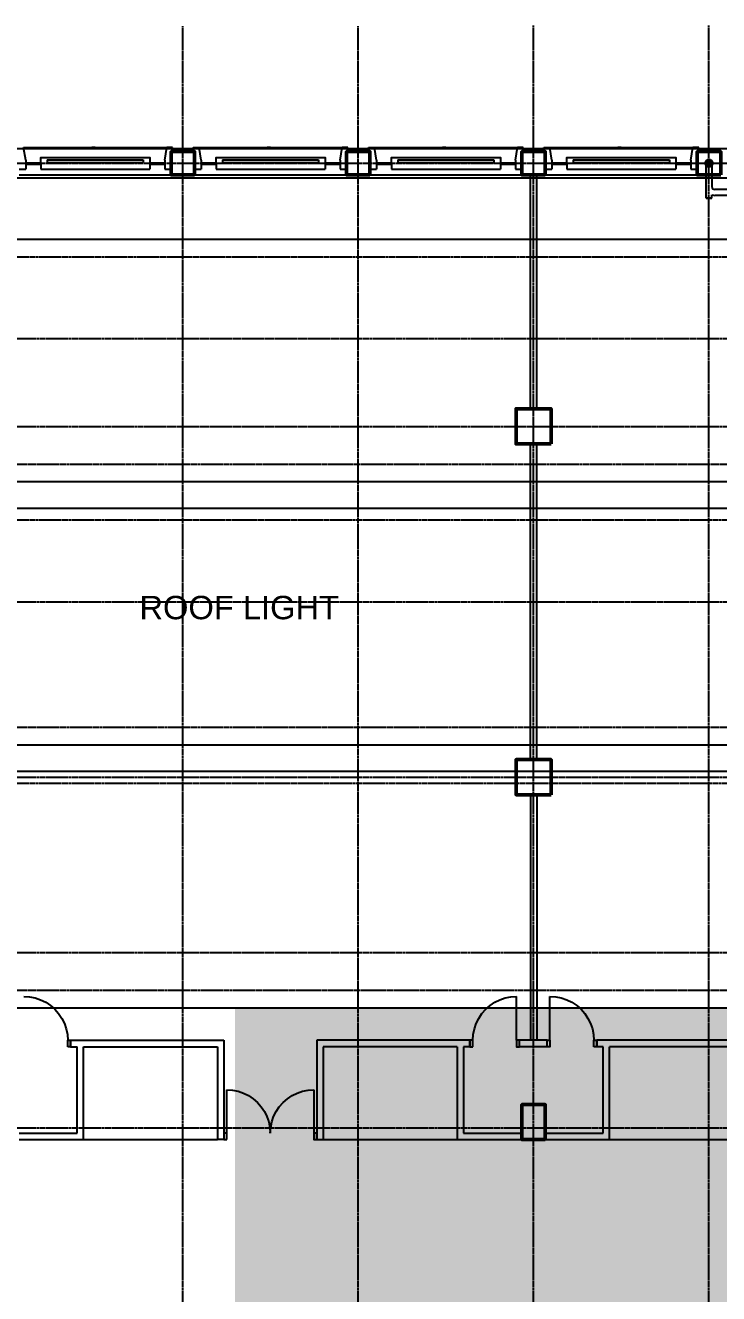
# Model space of a CAD drawing. Header units: millimetres. Extents: x -49883 to 118742, y -18440 to 67826.
# Drawn here: x -5228 to 6632, y 38443 to 60134 of the extents above; entities that cross this region are included whole.
import ezdxf

# ---------------------------------------------------------------- set-up
doc = ezdxf.new("R2010")
doc.units = ezdxf.units.MM
for name, pattern in [('PCENTRE', [50.8, 31.75, -6.35, 6.35, -6.35]), ('PCENTRE2', [28.575, 19.05, -3.175, 3.175, -3.175]), ('PDASHED', [19.05, 12.7, -6.35])]:
    doc.linetypes.add(name, pattern=pattern)
for name, color, linetype in [('Boundaries_and_building_grids', 140, 'PCENTRE2'), ('Fourth Floor - Hatch', 1, 'Continuous'), ('Fourth Floor - Roofs', 2, 'Continuous'), ('Fourth Floor - Structural Members', 5, 'Continuous'), ('Fourth Floor - Text and Leaders', 1, 'Continuous'), ('Third Floor - Curtain Walls', 1, 'Continuous'), ('Third Floor - Doors Windows and Openings', 1, 'Continuous'), ('Third Floor - Structural Members', 5, 'Continuous'), ('Third Floor - Walls', 3, 'Continuous')]:
    doc.layers.add(name, color=color, linetype=linetype)
doc.styles.add('Arial1', font='arial.ttf')

# ---------------------------------------------------------------- blocks, each defined once
blk = doc.blocks.new('OffSetFullbore')
at = {"layer": 'Fourth Floor - Roofs', "linetype": 'Continuous'}
h = blk.add_hatch(dxfattribs=at)
h.set_pattern_fill('lines', color=256, scale=6.25, style=0)
h.set_pattern_definition([(0, (-14818.7696, 134.024), (0, 6.25), [])])
h.paths.add_polyline_path([(-550, -500, -1), (-450, -500, -1)])
at = {"layer": 'Fourth Floor - Roofs', "linetype": 'Continuous', "lineweight": -3}
for p, q in [((-600, 50), (0, 50)), ((-600, 50), (-600, -50)), ((-590, 50), (-590, -50)), ((-600, -50), (-541, -50)), ((-550, -500), (-550, -100)), ((-450, -500), (-450, -100)), ((0, -50), (-400, -50))]:
    blk.add_line(p, q, dxfattribs=at)
at = {"layer": 'Fourth Floor - Roofs', "linetype": 'Continuous'}
for radius in [100, 93.8, 50, 50]:
    blk.add_circle((-500, -500), radius, dxfattribs=at)
at = {"layer": 'Fourth Floor - Roofs', "linetype": 'Continuous', "lineweight": -3}
for centre, radius, start, end in [((0, 0), 50, 270, 90), ((-400, -100), 150, 160.5288, 180), ((-400, -100), 50, 90, 180)]:
    blk.add_arc(centre, radius, start, end, dxfattribs=at)
blk = doc.blocks.new('Roof Light Middle Block')
at = {"layer": 'Fourth Floor - Roofs', "color": 1, "linetype": 'Continuous', "lineweight": -3}
for p, q in [((-46250, 3850), (-1250, 3850)), ((-1250, -200), (-46250, -200))]:
    blk.add_line(p, q, dxfattribs=at)
at = {"layer": 'Fourth Floor - Roofs', "color": 1, "linetype": 'PCENTRE', "lineweight": -3}
for p, q in [((-46050, 3650), (-1450, 3650)), ((-1450, 100), (-46050, 100))]:
    blk.add_line(p, q, dxfattribs=at)
blk = doc.blocks.new('Roof Light Middle Block(1)')
at = {"layer": 'Fourth Floor - Roofs', "color": 1, "linetype": 'Continuous', "lineweight": -3}
for p, q in [((-46250, 3950), (-1250, 3950)), ((-1250, -200), (-46250, -200))]:
    blk.add_line(p, q, dxfattribs=at)
at = {"layer": 'Fourth Floor - Roofs', "color": 1, "linetype": 'PCENTRE', "lineweight": -3}
for p, q in [((-46050, 3650), (-1450, 3650)), ((-1450, 100), (-46050, 100))]:
    blk.add_line(p, q, dxfattribs=at)

msp = doc.modelspace()

# ---------------------------------------------------------------- hatches: boundary and pattern name
at = {"layer": 'Fourth Floor - Hatch', "linetype": 'Continuous'}
h = msp.add_hatch(dxfattribs=at)
h.set_pattern_fill('ANGLE', color=8, scale=45, style=0)
h.set_pattern_definition([(0, (0, 0), (0, 314.325), [228.6, -85.725]), (90, (0, 0), (-314.325, 2e-14), [228.6, -85.725])])
h.paths.add_polyline_path([(-1643, 43326), (19993, 43326), (19993, 36986), (12994, 36986), (12994, 37176), (-1643, 37176)])

# ---------------------------------------------------------------- linework, layer by layer
at = {"layer": 'Boundaries_and_building_grids', "color": 140, "linetype": 'PCENTRE', "lineweight": -3}
for p, q in [((-2533, -11774), (-2533, 60118)), ((467, -11774), (467, 60123)), ((3467, -11774), (3467, 60129)), ((6467, -11774), (6467, 60134)), ((-49883, 57776), (47817, 57776)), ((-49883, 54776), (47817, 54776)), ((-49883, 53276), (47817, 53276)), ((-49883, 50276), (47817, 50276)), ((-49883, 47276), (47817, 47276)), ((-49883, 44276), (47817, 44276)), ((-49883, 41276), (47817, 41276))]:
    msp.add_line(p, q, dxfattribs=at)
at = {"layer": 'Fourth Floor - Roofs', "color": 3, "linetype": 'Continuous'}
msp.add_line((-25283, 58026, 13800), (23217, 58026, 13800), dxfattribs=at)
at = {"layer": 'Fourth Floor - Roofs', "color": 3, "linetype": 'Continuous', "lineweight": -3}
msp.add_line((-24783, 57526, 13800), (22717, 57526, 13800), dxfattribs=at)
at = {"layer": 'Fourth Floor - Structural Members', "color": 8, "linetype": 'Continuous', "lineweight": 50, "elevation": 13800}
for points in [[(-2333, 57576), (-2733, 57576), (-2733, 57976), (-2333, 57976), (-2333, 57576)], [(667, 57576), (267, 57576), (267, 57976), (667, 57976), (667, 57576)], [(3667, 57576), (3267, 57576), (3267, 57976), (3667, 57976), (3667, 57576)], [(6667, 57576), (6267, 57576), (6267, 57976), (6667, 57976), (6667, 57576)], [(3767, 52976), (3167, 52976), (3167, 53576), (3767, 53576), (3767, 52976)], [(3767, 46976), (3167, 46976), (3167, 47576), (3767, 47576), (3767, 46976)], [(3667, 41076), (3267, 41076), (3267, 41676), (3667, 41676), (3667, 41076)]]:
    msp.add_lwpolyline(points, dxfattribs=at)
at = {"layer": 'Fourth Floor - Structural Members', "color": 8, "linetype": 'Continuous', "lineweight": 50}
msp.add_circle((6467, 57776, 13800), 50, dxfattribs=at)
at = {"layer": 'Third Floor - Curtain Walls', "color": 3, "linetype": 'Continuous'}
for p, q in [((-5222, 57826, 10350), (-5257, 58046, 10350)), ((-2843, 57826, 10350), (-2809, 58046, 10350)), ((-2709, 58046, 10350), (-2809, 58046, 10350)), ((-2733, 57576, 10350), (-2733, 57976, 10350)), ((-2733, 57976, 10350), (-2709, 57976, 10350)), ((-2709, 57976, 10350), (-2709, 58046, 10350)), ((-2356, 57976, 10350), (-2356, 58046, 10350)), ((-2356, 58046, 10350), (-2257, 58046, 10350)), ((-2356, 57976, 10350), (-2333, 57976, 10350)), ((-2333, 57976, 10350), (-2333, 57576, 10350)), ((-2222, 57826, 10350), (-2257, 58046, 10350)), ((157, 57826, 10350), (191, 58046, 10350)), ((291, 58046, 10350), (191, 58046, 10350)), ((267, 57976, 10350), (291, 57976, 10350)), ((267, 57576, 10350), (267, 57976, 10350)), ((291, 57976, 10350), (291, 58046, 10350)), ((644, 58046, 10350), (743, 58046, 10350)), ((644, 57976, 10350), (644, 58046, 10350)), ((644, 57976, 10350), (667, 57976, 10350)), ((667, 57976, 10350), (667, 57576, 10350)), ((778, 57826, 10350), (743, 58046, 10350)), ((3157, 57826, 10350), (3191, 58046, 10350)), ((3291, 58046, 10350), (3191, 58046, 10350)), ((3267, 57576, 10350), (3267, 57976, 10350)), ((3267, 57976, 10350), (3291, 57976, 10350)), ((3291, 57976, 10350), (3291, 58046, 10350)), ((3644, 58046, 10350), (3743, 58046, 10350)), ((3644, 57976, 10350), (3644, 58046, 10350)), ((3644, 57976, 10350), (3667, 57976, 10350)), ((3667, 57976, 10350), (3667, 57576, 10350)), ((3778, 57826, 10350), (3743, 58046, 10350)), ((6157, 57826, 10350), (6191, 58046, 10350)), ((6291, 58046, 10350), (6191, 58046, 10350)), ((6267, 57976, 10350), (6291, 57976, 10350)), ((6267, 57576, 10350), (6267, 57976, 10350)), ((6291, 57976, 10350), (6291, 58046, 10350)), ((-5222, 57826, 10350), (-5222, 57676, 10350)), ((-4965, 57776, 10350), (-4965, 57676, 10350)), ((-4855, 57836, 10350), (-4855, 57786, 10350)), ((-4855, 57836, 10350), (-3211, 57836, 10350)), ((-4855, 57786, 10350), (-3211, 57786, 10350)), ((-3211, 57836, 10350), (-3211, 57786, 10350)), ((-3101, 57776, 10350), (-3101, 57676, 10350)), ((-2843, 57826, 10350), (-2843, 57676, 10350)), ((-2222, 57826, 10350), (-2222, 57676, 10350)), ((-1965, 57776, 10350), (-1965, 57676, 10350)), ((-1855, 57836, 10350), (-1855, 57786, 10350)), ((-1855, 57836, 10350), (-211, 57836, 10350)), ((-1855, 57786, 10350), (-211, 57786, 10350)), ((-211, 57836, 10350), (-211, 57786, 10350)), ((-101, 57776, 10350), (-101, 57676, 10350)), ((157, 57826, 10350), (157, 57676, 10350)), ((778, 57826, 10350), (778, 57676, 10350)), ((1035, 57776, 10350), (1035, 57676, 10350)), ((1145, 57836, 10350), (1145, 57786, 10350)), ((1145, 57836, 10350), (2789, 57836, 10350)), ((1145, 57786, 10350), (2789, 57786, 10350)), ((2789, 57836, 10350), (2789, 57786, 10350)), ((2899, 57776, 10350), (2899, 57676, 10350)), ((3157, 57826, 10350), (3157, 57676, 10350)), ((3778, 57826, 10350), (3778, 57676, 10350)), ((4035, 57776, 10350), (4035, 57676, 10350)), ((4145, 57836, 10350), (4145, 57786, 10350)), ((4145, 57836, 10350), (5789, 57836, 10350)), ((4145, 57786, 10350), (5789, 57786, 10350)), ((5789, 57836, 10350), (5789, 57786, 10350)), ((5899, 57776, 10350), (5899, 57676, 10350)), ((6157, 57826, 10350), (6157, 57676, 10350)), ((-5333, 57676, 10350), (-5222, 57676, 10350)), ((-5333, 57576, 10350), (-2733, 57576, 10350)), ((-4965, 57676, 10350), (-3101, 57676, 10350)), ((-2843, 57676, 10350), (-2733, 57676, 10350)), ((-2333, 57676, 10350), (-2222, 57676, 10350)), ((-2333, 57576, 10350), (267, 57576, 10350)), ((-1965, 57676, 10350), (-101, 57676, 10350)), ((157, 57676, 10350), (267, 57676, 10350)), ((667, 57676, 10350), (778, 57676, 10350)), ((667, 57576, 10350), (3267, 57576, 10350)), ((1035, 57676, 10350), (2899, 57676, 10350)), ((3157, 57676, 10350), (3267, 57676, 10350)), ((3667, 57676, 10350), (3778, 57676, 10350)), ((3667, 57576, 10350), (6267, 57576, 10350)), ((4035, 57676, 10350), (5899, 57676, 10350)), ((6157, 57676, 10350), (6267, 57676, 10350))]:
    msp.add_line(p, q, dxfattribs=at)
at = {"layer": 'Third Floor - Curtain Walls', "color": 3, "linetype": 'Continuous', "elevation": 10350}
for points in [[(-4965, 57776), (-4965, 57876), (-3101, 57876), (-3101, 57776)], [(-1965, 57776), (-1965, 57876), (-101, 57876), (-101, 57776)], [(1035, 57776), (1035, 57876), (2899, 57876), (2899, 57776)], [(4035, 57776), (4035, 57876), (5899, 57876), (5899, 57776)]]:
    msp.add_lwpolyline(points, dxfattribs=at)
at = {"layer": 'Third Floor - Doors Windows and Openings', "color": 1, "linetype": 'Continuous'}
for p, q in [((-5257, 58046, 10350), (-4092, 58044, 10350)), ((-4033, 58044, 10350), (-4092, 58044, 10350)), ((-4033, 58044, 10350), (-3974, 58044, 10350)), ((-3974, 58044, 10350), (-2809, 58046, 10350)), ((-2257, 58046, 10350), (-1092, 58044, 10350)), ((-1033, 58044, 10350), (-1092, 58044, 10350)), ((-1033, 58044, 10350), (-974, 58044, 10350)), ((-974, 58044, 10350), (191, 58046, 10350)), ((743, 58046, 10350), (1908, 58044, 10350)), ((1967, 58044, 10350), (1908, 58044, 10350)), ((1967, 58044, 10350), (2026, 58044, 10350)), ((2026, 58044, 10350), (3191, 58046, 10350)), ((3743, 58046, 10350), (4908, 58044, 10350)), ((4967, 58044, 10350), (4908, 58044, 10350)), ((4967, 58044, 10350), (5026, 58044, 10350)), ((5026, 58044, 10350), (6191, 58046, 10350)), ((-4965, 57776, 10350), (-5222, 57776, 10350)), ((-4965, 57756, 10350), (-5222, 57756, 10350)), ((-2843, 57776, 10350), (-3101, 57776, 10350)), ((-2843, 57756, 10350), (-3101, 57756, 10350)), ((-1965, 57776, 10350), (-2222, 57776, 10350)), ((-1965, 57756, 10350), (-2222, 57756, 10350)), ((157, 57776, 10350), (-101, 57776, 10350)), ((157, 57756, 10350), (-101, 57756, 10350)), ((1035, 57776, 10350), (778, 57776, 10350)), ((1035, 57756, 10350), (778, 57756, 10350)), ((3157, 57776, 10350), (2899, 57776, 10350)), ((3157, 57756, 10350), (2899, 57756, 10350)), ((4035, 57776, 10350), (3778, 57776, 10350)), ((4035, 57756, 10350), (3778, 57756, 10350)), ((6157, 57776, 10350), (5899, 57776, 10350)), ((6157, 57756, 10350), (5899, 57756, 10350)), ((-4246, 57676, 10350), (-4246, 57675, 10350)), ((-3819, 57676, 10350), (-3819, 57675, 10350)), ((-1246, 57676, 10350), (-1246, 57675, 10350)), ((-819, 57676, 10350), (-819, 57675, 10350)), ((1754, 57676, 10350), (1754, 57675, 10350)), ((2181, 57676, 10350), (2181, 57675, 10350)), ((4754, 57676, 10350), (4754, 57675, 10350)), ((5181, 57676, 10350), (5181, 57675, 10350))]:
    msp.add_line(p, q, dxfattribs=at)
at = {"layer": 'Third Floor - Doors Windows and Openings'}
for p, q in [((-5253, 43526, 10350), (-5155, 43519, 10350)), ((-5155, 43519, 10350), (-5059, 43500, 10350)), ((-5059, 43500, 10350), (-4966, 43469, 10350)), ((-4966, 43469, 10350), (-4878, 43425, 10350)), ((-4878, 43425, 10350), (-4796, 43371, 10350)), ((2721, 43371, 10350), (2802, 43425, 10350)), ((2802, 43425, 10350), (2890, 43469, 10350)), ((2890, 43469, 10350), (2983, 43500, 10350)), ((2983, 43500, 10350), (3079, 43519, 10350)), ((3079, 43519, 10350), (3177, 43526, 10350)), ((3747, 43526, 10350), (3845, 43519, 10350)), ((3845, 43519, 10350), (3941, 43500, 10350)), ((3941, 43500, 10350), (4034, 43469, 10350)), ((4034, 43469, 10350), (4122, 43425, 10350)), ((4122, 43425, 10350), (4204, 43371, 10350)), ((-4796, 43371, 10350), (-4722, 43306, 10350)), ((-4722, 43306, 10350), (-4658, 43232, 10350)), ((-4658, 43232, 10350), (-4603, 43151, 10350)), ((2528, 43151, 10350), (2582, 43232, 10350)), ((2582, 43232, 10350), (2647, 43306, 10350)), ((2647, 43306, 10350), (2721, 43371, 10350)), ((4204, 43371, 10350), (4278, 43306, 10350)), ((4278, 43306, 10350), (4342, 43232, 10350)), ((4342, 43232, 10350), (4397, 43151, 10350)), ((-4603, 43151, 10350), (-4560, 43063, 10350)), ((-4560, 43063, 10350), (-4528, 42970, 10350)), ((-4528, 42970, 10350), (-4509, 42874, 10350)), ((2434, 42874, 10350), (2453, 42970, 10350)), ((2453, 42970, 10350), (2484, 43063, 10350)), ((2484, 43063, 10350), (2528, 43151, 10350)), ((4397, 43151, 10350), (4440, 43063, 10350)), ((4440, 43063, 10350), (4472, 42970, 10350)), ((4472, 42970, 10350), (4491, 42874, 10350)), ((-4509, 42874, 10350), (-4503, 42776, 10350)), ((2427, 42776, 10350), (2434, 42874, 10350)), ((4491, 42874, 10350), (4497, 42776, 10350)), ((-1783, 41931, 10350), (-1686, 41924, 10350)), ((-1686, 41924, 10350), (-1590, 41905, 10350)), ((-1590, 41905, 10350), (-1498, 41874, 10350)), ((-1498, 41874, 10350), (-1410, 41831, 10350)), ((-665, 41831, 10350), (-578, 41874, 10350)), ((-578, 41874, 10350), (-486, 41905, 10350)), ((-486, 41905, 10350), (-390, 41924, 10350)), ((-390, 41924, 10350), (-293, 41931, 10350)), ((-1410, 41831, 10350), (-1329, 41777, 10350)), ((-1329, 41777, 10350), (-1256, 41713, 10350)), ((-1256, 41713, 10350), (-1192, 41639, 10350)), ((-884, 41639, 10350), (-820, 41713, 10350)), ((-820, 41713, 10350), (-746, 41777, 10350)), ((-746, 41777, 10350), (-665, 41831, 10350)), ((-1192, 41639, 10350), (-1138, 41558, 10350)), ((-1138, 41558, 10350), (-1095, 41471, 10350)), ((-1095, 41471, 10350), (-1063, 41379, 10350)), ((-1012, 41379, 10350), (-981, 41471, 10350)), ((-981, 41471, 10350), (-938, 41558, 10350)), ((-938, 41558, 10350), (-884, 41639, 10350)), ((-1063, 41379, 10350), (-1044, 41283, 10350)), ((-1044, 41283, 10350), (-1038, 41186, 10350)), ((-1038, 41186, 10350), (-1031, 41283, 10350)), ((-1031, 41283, 10350), (-1012, 41379, 10350))]:
    msp.add_line(p, q, dxfattribs=at)
at = {"layer": 'Third Floor - Doors Windows and Openings', "linetype": 'Continuous'}
for p, q in [((3177, 42776, 10350), (3177, 43526, 10350)), ((3747, 42776, 10350), (3747, 43526, 10350)), ((-1783, 41186, 10350), (-1783, 41931, 10350)), ((-293, 41931, 10350), (-293, 41186, 10350))]:
    msp.add_line(p, q, dxfattribs=at)
at = {"layer": 'Third Floor - Doors Windows and Openings', "linetype": 'Continuous', "elevation": 10350}
for points in [[(-4503, 42666), (-4503, 42776), (-4453, 42776), (-4453, 42666), (-4503, 42666)], [(2427, 42666), (2427, 42776), (2377, 42776), (2377, 42666), (2427, 42666)], [(3227, 42666), (3227, 42776), (3177, 42776), (3177, 42666), (3227, 42666)], [(3697, 42666), (3697, 42776), (3747, 42776), (3747, 42666), (3697, 42666)], [(4497, 42666), (4497, 42776), (4547, 42776), (4547, 42666), (4497, 42666)], [(-1783, 41076), (-1783, 41186), (-1833, 41186), (-1833, 41076), (-1783, 41076)], [(-243, 41076), (-243, 41186), (-293, 41186), (-293, 41076), (-243, 41076)]]:
    msp.add_lwpolyline(points, dxfattribs=at)
at = {"layer": 'Third Floor - Structural Members', "color": 5, "linetype": 'Continuous', "elevation": 10350}
for points in [[(-2333, 57576), (-2733, 57576), (-2733, 57976), (-2333, 57976), (-2333, 57576)], [(667, 57576), (267, 57576), (267, 57976), (667, 57976), (667, 57576)], [(3667, 57576), (3267, 57576), (3267, 57976), (3667, 57976), (3667, 57576)], [(6667, 57576), (6267, 57576), (6267, 57976), (6667, 57976), (6667, 57576)], [(3767, 52976), (3167, 52976), (3167, 53576), (3767, 53576), (3767, 52976)], [(3767, 46976), (3167, 46976), (3167, 47576), (3767, 47576), (3767, 46976)], [(3667, 41076), (3267, 41076), (3267, 41676), (3667, 41676), (3667, 41076)]]:
    msp.add_lwpolyline(points, dxfattribs=at)
at = {"layer": 'Third Floor - Structural Members', "color": 5, "linetype": 'Continuous', "lineweight": -3}
msp.add_circle((6467, 57776, 10350), 50, dxfattribs=at)
at = {"layer": 'Third Floor - Walls', "color": 3, "linetype": 'Continuous'}
for p, q in [((3412, 53576, 10350), (3412, 57576, 10350)), ((3522, 57576, 10350), (3412, 57576, 10350)), ((3522, 53576, 10350), (3522, 57576, 10350)), ((3522, 53576, 10350), (3412, 53576, 10350)), ((3522, 52976, 10350), (3412, 52976, 10350)), ((3412, 47576, 10350), (3412, 52976, 10350)), ((3522, 47576, 10350), (3522, 52976, 10350)), ((3522, 47576, 10350), (3412, 47576, 10350)), ((3412, 46976, 10350), (3522, 46976, 10350)), ((3412, 46976, 10350), (3412, 42776, 10350)), ((3522, 46976, 10350), (3522, 42776, 10350)), ((-4453, 42776, 10350), (-1833, 42776, 10350)), ((-4453, 42666, 10350), (-4453, 42776, 10350)), ((-1833, 42776, 10350), (-1833, 41076, 10350)), ((-243, 42776, 10350), (-243, 41076, 10350)), ((2377, 42776, 10350), (-243, 42776, 10350)), ((2377, 42666, 10350), (2377, 42776, 10350)), ((3227, 42666, 10350), (3227, 42776, 10350)), ((3697, 42776, 10350), (3227, 42776, 10350)), ((3697, 42666, 10350), (3697, 42776, 10350)), ((4547, 42666, 10350), (4547, 42776, 10350)), ((7167, 42776, 10350), (4547, 42776, 10350)), ((-4453, 42666, 10350), (-4343, 42666, 10350)), ((-4343, 41186, 10350), (-4343, 42666, 10350)), ((-4233, 41076, 10350), (-4233, 42666, 10350)), ((-4233, 42666, 10350), (-1943, 42666, 10350)), ((-1943, 42666, 10350), (-1943, 41076, 10350)), ((-133, 42666, 10350), (-133, 41076, 10350)), ((2157, 42666, 10350), (-133, 42666, 10350)), ((2157, 42666, 10350), (2157, 41076, 10350)), ((2267, 42666, 10350), (2267, 41186, 10350)), ((2377, 42666, 10350), (2267, 42666, 10350)), ((3697, 42666, 10350), (3227, 42666, 10350)), ((4657, 42666, 10350), (4547, 42666, 10350)), ((4657, 41186, 10350), (4657, 42666, 10350)), ((4767, 41076, 10350), (4767, 42666, 10350)), ((7057, 42666, 10350), (4767, 42666, 10350)), ((-5333, 41186, 10350), (-4343, 41186, 10350)), ((-5333, 41076, 10350), (-4233, 41076, 10350)), ((-4233, 41076, 10350), (-1943, 41076, 10350)), ((-1833, 41076, 10350), (-1943, 41076, 10350)), ((-243, 41076, 10350), (-133, 41076, 10350)), ((-133, 41076, 10350), (2157, 41076, 10350)), ((2157, 41076, 10350), (3267, 41076, 10350)), ((2267, 41186, 10350), (3267, 41186, 10350)), ((3267, 41076, 10350), (3267, 41186, 10350)), ((3667, 41076, 10350), (3667, 41186, 10350)), ((3667, 41186, 10350), (4657, 41186, 10350)), ((3667, 41076, 10350), (4767, 41076, 10350)), ((4767, 41076, 10350), (7057, 41076, 10350))]:
    msp.add_line(p, q, dxfattribs=at)

# ---------------------------------------------------------------- block references
at = {"layer": 'Fourth Floor - Roofs', "color": 1, "linetype": 'Continuous', "lineweight": -3, "rotation": 89.99999999999999}
msp.add_blockref('OffSetFullbore', (6467, 57776, 13800), dxfattribs=at)
at = {"layer": 'Fourth Floor - Roofs', "color": 1, "linetype": 'PDASHED', "lineweight": -3}
for name, p in [('Roof Light Middle Block(1)', (22717, 52526, 13800)), ('Roof Light Middle Block', (22717, 48026, 13800)), ('Roof Light Middle Block', (22717, 43526, 13800))]:
    msp.add_blockref(name, p, dxfattribs=at)

# ---------------------------------------------------------------- texts
at = {"layer": 'Fourth Floor - Text and Leaders', "color": 1, "linetype": 'Continuous', "insert": (-3276, 50377, 13800), "char_height": 400, "attachment_point": 1, "style": 'Arial1'}
msp.add_mtext('ROOF LIGHT', dxfattribs=at)

doc.saveas('drawing.dxf')
